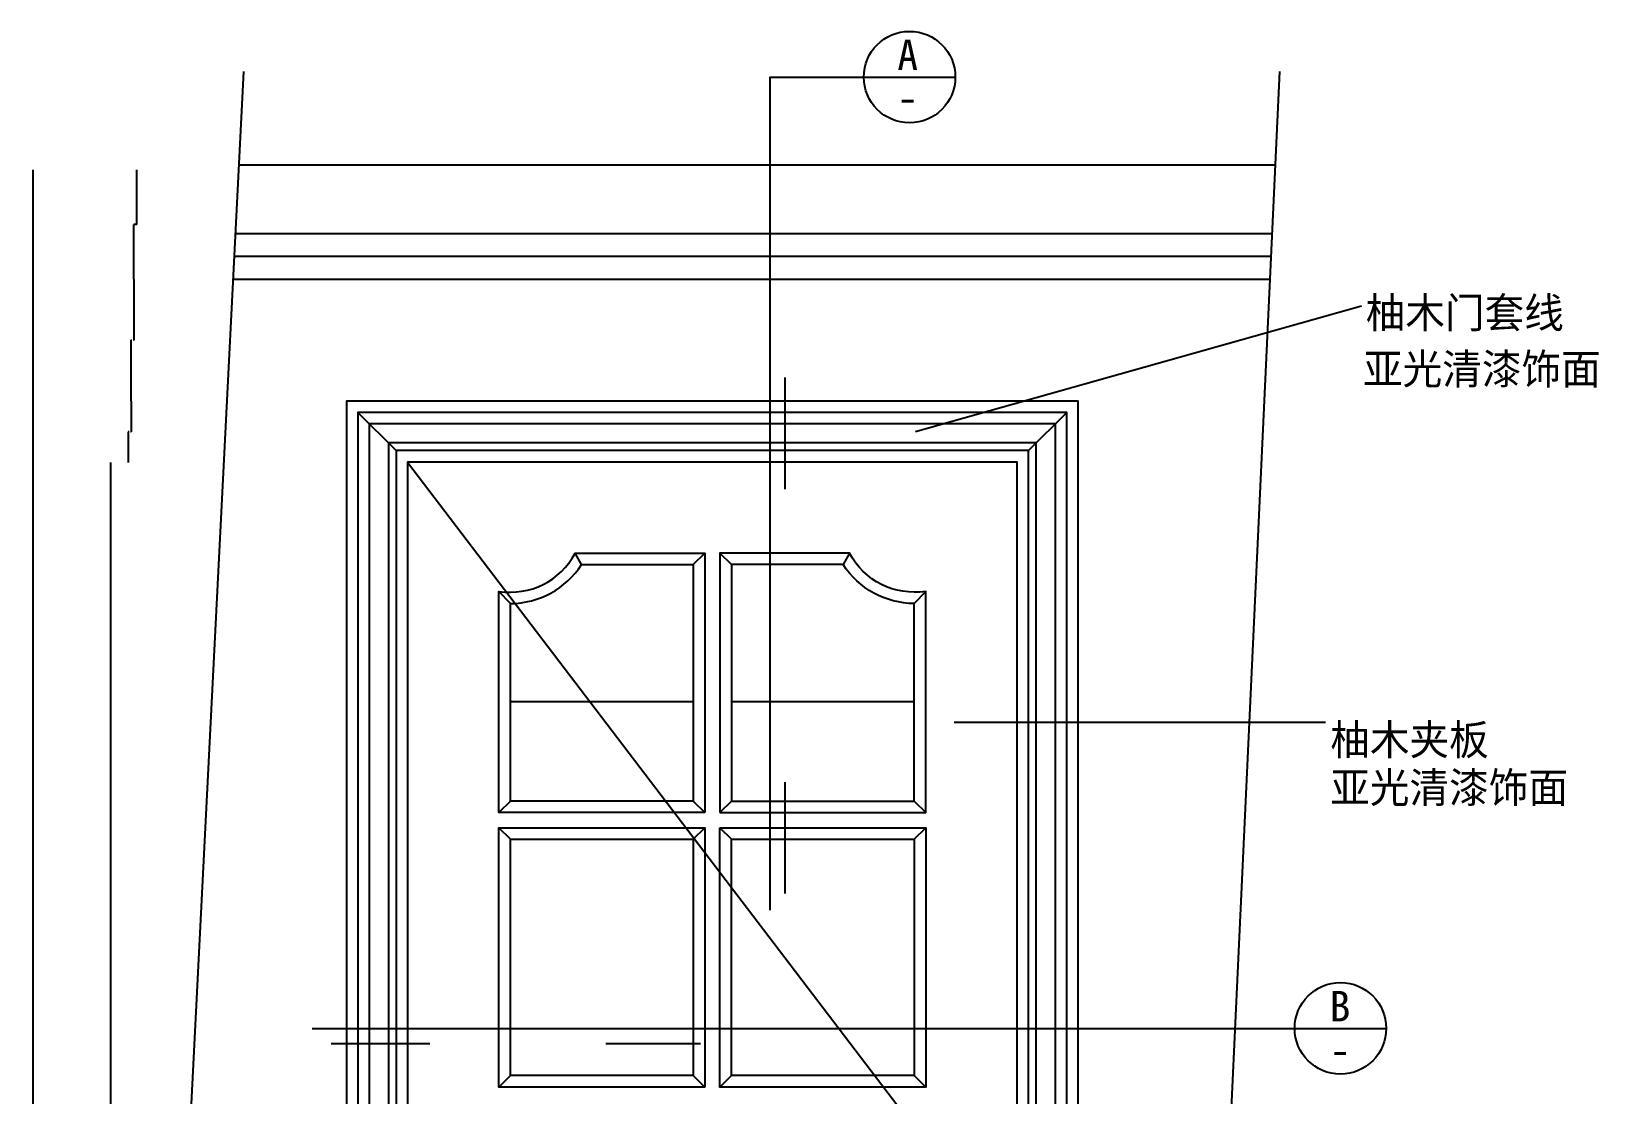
# Model space of a CAD drawing. Header units: metres. Extents: x 150 to 3603, y 192 to 4705.
# Drawn here: x 156 to 2212, y 3310 to 4705 of the extents above; entities that cross this region are included whole.
import ezdxf

# ---------------------------------------------------------------- set-up
doc = ezdxf.new("R2010")
doc.units = ezdxf.units.M
for name, color, linetype in [('3', 3, 'Continuous'), ('4', 4, 'Continuous'), ('7', 7, 'Continuous'), ('BH', 3, 'Continuous'), ('DIM', 3, 'Continuous'), ('LAYER2', 3, 'Continuous'), ('TEXT', 3, 'Continuous')]:
    doc.layers.add(name, color=color, linetype=linetype)
doc.dimstyles.get("Standard").update_dxf_attribs({"dimtxt": 2.5, "dimasz": 2.5, "dimexe": 1.25, "dimexo": 0.625, "dimtad": 1, "dimcen": 2.5, "dimazin": 3, "dimtfac": 1, "dimtmove": 0, "dimatfit": 3})

# ---------------------------------------------------------------- blocks, each defined once
blk = doc.blocks.new('*D1')
for p, q in [((158.39, 4522.95), (158.39, 3281.23)), ((158.64, 3281.23), (156.94, 3281.23)), ((157.19, 2039.52), (157.19, 3281.23))]:
    blk.add_line(p, q)
at = {"layer": 'Defpoints'}
for p in [(158.39, 4522.95), (158.39, 3281.23), (157.19, 2039.52)]:
    blk.add_point(p, dxfattribs=at)
at = {"layer": 'BH', "insert": (157.79, 3280.105), "char_height": 1, "attachment_point": 5}
blk.add_mtext('2490', dxfattribs=at)
blk = doc.blocks.new('*D2')
for p, q in [((290.87, 4379.52), (290.87, 4299.52)), ((287.51, 4299.52), (286.9, 4299.52)), ((287.15, 4219.52), (287.15, 4299.52)), ((291.12, 4299.52), (290.51, 4299.52))]:
    blk.add_line(p, q)
at = {"layer": 'Defpoints'}
for p in [(290.87, 4379.52), (290.87, 4299.52), (287.15, 4219.52)]:
    blk.add_point(p, dxfattribs=at)
at = {"layer": 'DIM', "insert": (289.01, 4299.52), "char_height": 1, "attachment_point": 5}
blk.add_mtext('160', dxfattribs=at)
blk = doc.blocks.new('*D7')
for p, q in [((260.32, 4138.99), (260.32, 3089.25)), ((260.57, 3089.25), (272.205, 3089.25)), ((276.205, 3089.25), (287.84, 3089.25)), ((288.09, 2039.52), (288.09, 3089.25))]:
    blk.add_line(p, q)
at = {"layer": 'Defpoints'}
for p in [(260.32, 4138.99), (260.32, 3089.25), (288.09, 2039.52)]:
    blk.add_point(p, dxfattribs=at)
at = {"layer": 'BH', "insert": (274.205, 3089.25), "char_height": 1, "attachment_point": 5}
blk.add_mtext('2100', dxfattribs=at)
blk = doc.blocks.new('*D15')
for p, q in [((287.15, 4219.52), (287.15, 4179.25)), ((284.455, 4179.25), (283.51, 4179.25)), ((283.76, 4138.99), (283.76, 4179.25)), ((287.4, 4179.25), (286.455, 4179.25))]:
    blk.add_line(p, q)
at = {"layer": 'Defpoints'}
for p in [(287.15, 4219.52), (287.15, 4179.25), (283.76, 4138.99)]:
    blk.add_point(p, dxfattribs=at)
at = {"layer": 'DIM', "insert": (285.455, 4179.25), "char_height": 1, "attachment_point": 5}
blk.add_mtext('80', dxfattribs=at)
blk = doc.blocks.new('*D25')
for p, q in [((294.2, 4522.95), (294.2, 4451.23)), ((294.45, 4451.23), (290.62, 4451.23)), ((290.87, 4379.52), (290.87, 4451.23))]:
    blk.add_line(p, q)
at = {"layer": 'Defpoints'}
for p in [(294.2, 4522.95), (294.2, 4451.23), (290.87, 4379.52)]:
    blk.add_point(p, dxfattribs=at)
at = {"layer": 'DIM', "insert": (292.535, 4450.105), "char_height": 1, "attachment_point": 5}
blk.add_mtext('150', dxfattribs=at)

msp = doc.modelspace()

# ---------------------------------------------------------------- hatches: boundary and pattern name
at = {"layer": 'BH'}
h = msp.add_hatch(dxfattribs=at)
h.set_pattern_fill('AR-RROOF', scale=300)
h.paths.add_polyline_path([(988.73, 3694.54), (1024.69, 3694.54), (1024.69, 4004.88), (878.22, 4004.88, -0.24), (791.02, 3954.03)])
h.paths.add_polyline_path([(1314.69, 3953.82, -0.25), (1221.17, 4004.88), (1074.69, 4004.88), (1074.69, 3694.54), (1314.69, 3694.54)])
h.paths.add_polyline_path([(988.73, 3694.54), (791.02, 3954.03, -0.01), (784.69, 3953.82), (784.69, 3694.54)])
h.paths.add_polyline_path([(1024.69, 3644.54), (784.69, 3644.54), (784.69, 3334.54), (1024.69, 3334.54)])
h.paths.add_polyline_path([(1074.69, 3581.7), (1074.69, 3334.54), (1263.01, 3334.54)])
h.paths.add_polyline_path([(1263.01, 3334.54), (1314.69, 3334.54), (1314.69, 3644.54), (1074.69, 3644.54), (1074.69, 3581.7)])
h.paths.add_polyline_path([(1074.69, 2974.54), (1314.69, 2974.54), (1314.69, 3266.7), (1301.11, 3284.54), (1074.69, 3284.54)])
h.paths.add_polyline_path([(784.69, 2974.54), (1024.69, 2974.54), (1024.69, 3284.54), (784.69, 3284.54)])
h.paths.add_polyline_path([(784.69, 2924.54), (784.69, 2614.54), (1024.69, 2614.54), (1024.69, 2924.54)])
h.paths.add_polyline_path([(1314.69, 2913.17), (1314.69, 2924.54), (1074.69, 2924.54), (1074.69, 2614.54), (1086.07, 2614.54)])
h.paths.add_polyline_path([(1314.69, 2913.17), (1086.07, 2614.54), (1314.69, 2614.54)])
h.paths.add_polyline_path([(1074.69, 2564.54), (1074.69, 2254.19), (1221.17, 2254.19, -0.25), (1314.69, 2305.26), (1314.69, 2564.54)])
h.paths.add_polyline_path([(838.52, 2291.18, -0.12), (878.22, 2254.19), (1024.69, 2254.19), (1024.69, 2534.36)])
h.paths.add_polyline_path([(784.69, 2305.26, -0.13), (838.52, 2291.18), (1024.69, 2534.36), (1024.69, 2564.54), (784.69, 2564.54)])

# ---------------------------------------------------------------- linework, layer by layer
at = {"layer": '3'}
for p, q in [((1793.68, 4651.83), (1663.56, 1852.74)), ((584.69, 4204.52), (634.69, 4154.52)), ((1464.69, 4154.52), (1514.69, 4204.52)), ((878.22, 4004.88), (869.69, 4019.88)), ((1024.69, 4004.88), (1039.69, 4019.88)), ((1074.69, 4004.88), (1059.69, 4019.88)), ((1229.69, 4019.88), (1221.17, 4004.88)), ((784.69, 3953.82), (769.69, 3969.88)), ((1314.69, 3953.82), (1329.69, 3969.88)), ((784.69, 3694.54), (769.69, 3679.54)), ((1024.69, 3694.54), (1039.69, 3679.54)), ((1074.69, 3694.54), (1059.69, 3679.54)), ((1314.69, 3694.54), (1329.69, 3679.54)), ((784.69, 3644.54), (769.69, 3659.54)), ((1024.69, 3644.54), (1039.69, 3659.54)), ((1059.69, 3659.54), (1074.69, 3644.54)), ((1314.69, 3644.54), (1329.69, 3659.54)), ((784.69, 3334.54), (769.69, 3319.54)), ((1024.69, 3334.54), (1039.69, 3319.54)), ((1074.69, 3334.54), (1059.69, 3319.54)), ((1314.69, 3334.54), (1329.69, 3319.54))]:
    msp.add_line(p, q, dxfattribs=at)
for points in [[(1514.69, 2189.52), (1514.69, 4204.52), (584.69, 4204.52), (584.69, 2189.52)], [(1499.69, 2189.52), (1499.69, 4189.52), (599.69, 4189.52), (599.69, 2189.52)], [(1474.69, 2189.52), (1474.69, 4164.52), (624.69, 4164.52), (624.69, 2189.52)], [(1464.69, 2189.52), (1464.69, 4154.52), (634.69, 4154.52), (634.69, 2189.52)], [(649.69, 4139.52), (1449.69, 3089.52), (649.69, 2044.52)]]:
    msp.add_lwpolyline(points, dxfattribs=at)
for points in [[(1024.69, 3694.54), (784.69, 3694.54), (784.69, 3953.82, 0.25), (878.22, 4004.88), (1024.69, 4004.88)], [(1074.69, 3694.54), (1314.69, 3694.54), (1314.69, 3953.82, -0.25), (1221.17, 4004.88), (1074.69, 4004.88)]]:
    msp.add_lwpolyline(points, format="xyb", close=True, dxfattribs=at)
for points in [[(1024.69, 3334.54), (784.69, 3334.54), (784.69, 3644.54), (1024.69, 3644.54)], [(1074.69, 3644.54), (1314.69, 3644.54), (1314.69, 3334.54), (1074.69, 3334.54)]]:
    msp.add_lwpolyline(points, close=True, dxfattribs=at)
at = {"layer": '4'}
msp.add_lwpolyline([(1529.69, 2039.52), (1529.69, 4219.52), (569.69, 4219.52), (569.69, 2039.52)], dxfattribs=at)
at = {"layer": '7'}
for p, q in [((423.83, 4439.52), (1783.81, 4439.52)), ((422.31, 4409.52), (1782.42, 4409.52)), ((420.8, 4379.52), (1781.02, 4379.52))]:
    msp.add_line(p, q, dxfattribs=at)
msp.add_lwpolyline([(1449.69, 2039.52), (1449.69, 4139.52), (649.69, 4139.52), (649.69, 2039.52)], dxfattribs=at)
for points in [[(1039.69, 3679.54), (769.69, 3679.54), (769.69, 3969.88, 0.32), (869.69, 4019.88), (1039.69, 4019.88)], [(1059.69, 3679.54), (1329.69, 3679.54), (1329.69, 3969.88, -0.32), (1229.69, 4019.88), (1059.69, 4019.88)]]:
    msp.add_lwpolyline(points, format="xyb", close=True, dxfattribs=at)
for points in [[(1039.69, 3319.54), (769.69, 3319.54), (769.69, 3659.54), (1039.69, 3659.54)], [(1059.69, 3659.54), (1329.69, 3659.54), (1329.69, 3319.54), (1059.69, 3319.54)]]:
    msp.add_lwpolyline(points, close=True, dxfattribs=at)
at = {"layer": 'DIM'}
msp.add_line((434.57, 4651.83), (290.94, 1811.79), dxfattribs=at)
at = {"layer": 'LAYER2'}
msp.add_line((428.38, 4529.52), (1787.99, 4529.52), dxfattribs=at)
at = {"layer": 'TEXT'}
msp.add_line((524.9, 3396.55), (1813.75, 3396.55), dxfattribs=at)
for points in [[(1125.44, 3551.54), (1125.44, 4644.57), (1248.41, 4644.57)], [(1248.41, 4644.57), (1368.41, 4644.57)], [(1145.44, 4104.13), (1145.44, 4250.23)], [(1145.44, 3573.24), (1145.44, 3719.34)], [(1813.75, 3396.55), (1933.75, 3396.55)], [(549.57, 3376.55), (678.94, 3376.55)], [(909.93, 3376.55), (1034.36, 3376.55)]]:
    msp.add_lwpolyline(points, dxfattribs=at)
for centre in [(1308.41, 4644.57), (1873.75, 3396.55)]:
    msp.add_circle(centre, 60, dxfattribs=at)

# ---------------------------------------------------------------- texts
for s, p in [('A', (1292.36, 4653.64)), ('-', (1292.25, 4597.5)), ('B', (1859.49, 3405.62)), ('-', (1859.69, 3347.97))]:
    msp.add_text(s, height=40, dxfattribs=at).set_placement(p)
at = {"layer": 'TEXT', "char_height": 40, "attachment_point": 1}
for s, insert in [('柚木门套线', (1906.83, 4355.37)), ('亚光清漆饰面', (1903.34, 4281.6)), ('柚木夹板', (1860.32, 3795.25)), ('亚光清漆饰面', (1860.33, 3732.42))]:
    msp.add_mtext(s, dxfattribs=dict(at, insert=insert))

# ---------------------------------------------------------------- dimensions: what is measured, and where the dimension line sits
at = {"layer": 'BH'}
for base, p1, p2, text, picture, middle in [((158.39, 3281.23), (158.39, 4522.95), (157.19, 2039.52), '2490', '*D1', (157.79, 3280.105)), ((260.32, 3089.25), (260.32, 4138.99), (288.09, 2039.52), '2100', '*D7', (274.205, 3089.25))]:
    dim = msp.add_linear_dim(base=base, p1=p1, p2=p2, text=text, dimstyle='Standard', dxfattribs=at)
    dim.commit()
    dim.dimension.update_dxf_attribs({"geometry": picture, "text_midpoint": middle})
at = {"layer": 'DIM'}
for base, p1, p2, text, picture, middle in [((294.2, 4451.23), (294.2, 4522.95), (290.87, 4379.52), '150', '*D25', (292.535, 4450.105)), ((290.87, 4299.52), (290.87, 4379.52), (287.15, 4219.52), '160', '*D2', (289.01, 4299.52)), ((287.15, 4179.25), (287.15, 4219.52), (283.76, 4138.99), '80', '*D15', (285.455, 4179.25))]:
    dim = msp.add_linear_dim(base=base, p1=p1, p2=p2, text=text, dimstyle='Standard', dxfattribs=at)
    dim.commit()
    dim.dimension.update_dxf_attribs({"geometry": picture, "text_midpoint": middle})

# ---------------------------------------------------------------- leaders
at = {"layer": 'TEXT'}
for points in [[(1316.24, 4179.64), (1901.31, 4344.47)], [(1366.96, 3798.44), (1853.93, 3798.44)]]:
    msp.add_leader(points, dimstyle='Standard', dxfattribs=at)

doc.saveas('drawing.dxf')
